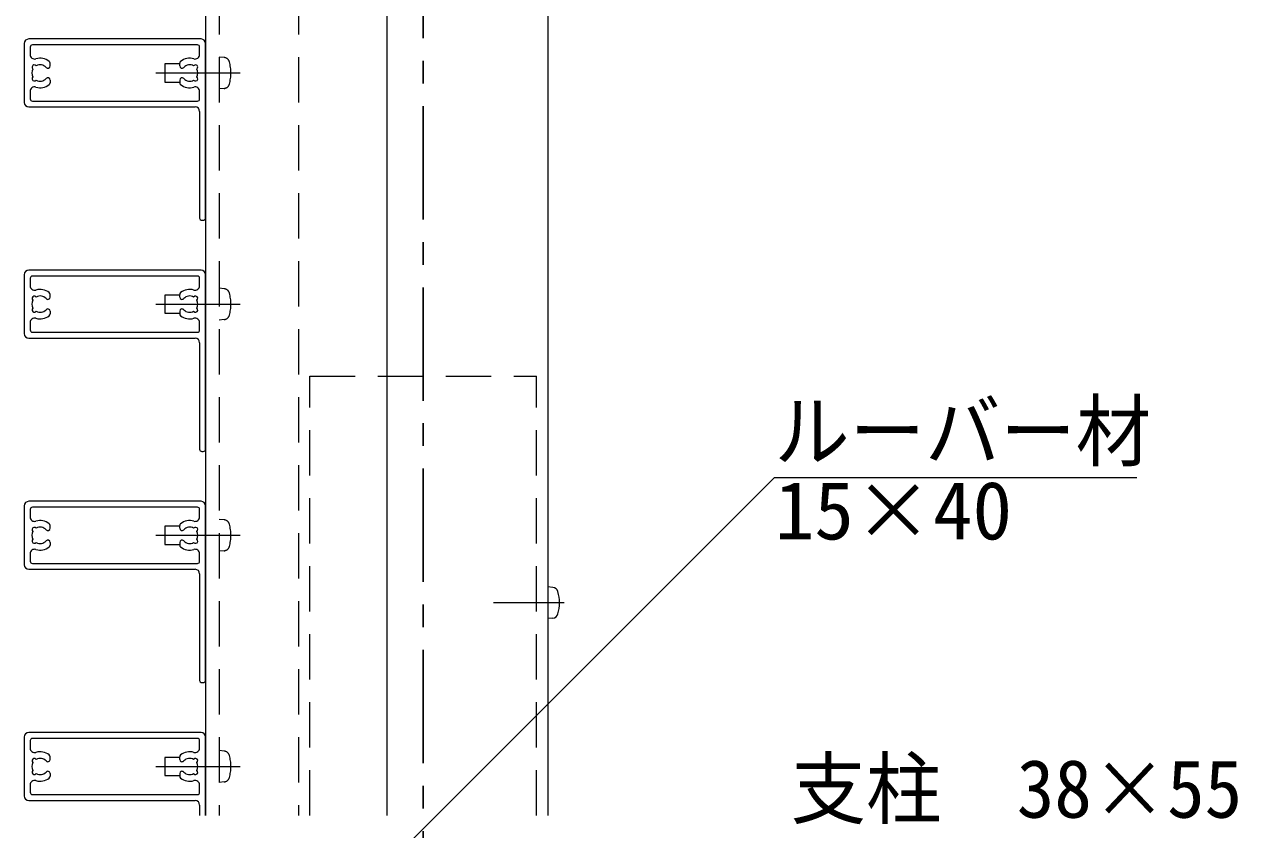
# Model space of a CAD drawing. Units: millimetres at full size, sheet at 1:5; details may follow other scales. Extents: x -1050 to 1050, y -742 to 742.
# Drawn here: x -668 to -400.3, y 173.6 to 351.2 of the extents above; entities that cross this region are included whole.
import ezdxf
from ezdxf.enums import TextEntityAlignment as Align

# ---------------------------------------------------------------- set-up
doc = ezdxf.new("R2010")
doc.units = ezdxf.units.MM
doc.header["$LTSCALE"] = 5
for name, pattern in [('CHAIN1', [8, 5, -1, 1, -1]), ('DASHED1', [1.8, 1.2, -0.6]), ('DASHED2', [3, 2, -1])]:
    doc.linetypes.add(name, pattern=pattern)
doc.layers.add('0-0_通り芯', color=7, linetype='CHAIN1')
for name, color, linetype, lineweight in [('0-4_手摺部材', 92, 'Continuous', 20), ('0-5_手すり子', 12, 'Continuous', 20), ('0-9_文字', 3, 'Continuous', 20), ('0-A_支柱', 6, 'Continuous', 20), ('0-B_足元', 4, 'Continuous', 20)]:
    doc.layers.add(name, color=color, linetype=linetype, lineweight=lineweight)
doc.styles.add('ＭＳ ゴシック', font='')
doc.styles.get('ＭＳ ゴシック').set_extended_font_data('MS Gothic')

msp = doc.modelspace()

# ---------------------------------------------------------------- linework, layer by layer
at = {"layer": '0-0_通り芯'}
msp.add_line((-580, -411.793), (-580, 510.166), dxfattribs=at)
at = {"layer": '0-4_手摺部材'}
for p, q in [((-628, 449), (-628, 176.707)), ((-588, 449), (-588, 176.707)), ((-637, 342.5), (-637, 338.5)), ((-633.7, 342.5), (-637, 342.5)), ((-637, 338.5), (-633.7, 338.5)), ((-637, 291.5), (-637, 287.5)), ((-633.7, 291.5), (-637, 291.5)), ((-637, 287.5), (-633.7, 287.5)), ((-637, 240.5), (-637, 236.5)), ((-633.7, 240.5), (-637, 240.5)), ((-637, 236.5), (-633.7, 236.5)), ((-637, 189.5), (-637, 185.5)), ((-633.7, 189.5), (-637, 189.5)), ((-637, 185.5), (-633.7, 185.5))]:
    msp.add_line(p, q, dxfattribs=at)
at = {"layer": '0-4_手摺部材', "linetype": 'DASHED2'}
msp.add_line((-625, 449), (-625, 176.707), dxfattribs=at)
at = {"layer": '0-4_手摺部材', "linetype": 'DASHED1'}
for p, q in [((-623.881, 343.902), (-625, 344)), ((-623.881, 337.098), (-625, 337)), ((-623.881, 292.902), (-625, 293)), ((-623.881, 286.098), (-625, 286)), ((-623.881, 241.902), (-625, 242)), ((-623.881, 235.098), (-625, 235)), ((-623.881, 190.902), (-625, 191)), ((-623.881, 184.098), (-625, 184))]:
    msp.add_line(p, q, dxfattribs=at)
at = {"layer": '0-4_手摺部材', "linetype": 'CHAIN1'}
for p, q in [((-639, 340.5), (-620.4, 340.5)), ((-639, 289.5), (-620.4, 289.5)), ((-639, 238.5), (-620.4, 238.5)), ((-639, 187.5), (-620.4, 187.5))]:
    msp.add_line(p, q, dxfattribs=at)
at = {"layer": '0-4_手摺部材', "linetype": 'DASHED1'}
for centre, radius, start, end in [((-623.994, 342.607), 1.3, 15.88085, 85), ((-631.4, 340.5), 9, 344.11915, 15.88085), ((-623.994, 338.393), 1.3, 275, 344.11915), ((-623.994, 291.607), 1.3, 15.88085, 85), ((-631.4, 289.5), 9, 344.11915, 15.88085), ((-623.994, 287.393), 1.3, 275, 344.11915), ((-623.994, 240.607), 1.3, 15.88085, 85), ((-631.4, 238.5), 9, 344.11915, 15.88085), ((-623.994, 236.393), 1.3, 275, 344.11915), ((-623.994, 189.607), 1.3, 15.88085, 85), ((-631.4, 187.5), 9, 344.11915, 15.88085), ((-623.994, 185.393), 1.3, 275, 344.11915)]:
    msp.add_arc(centre, radius, start, end, dxfattribs=at)
at = {"layer": '0-5_手すり子'}
for p, q in [((-668, 347), (-668, 334)), ((-629, 348), (-667, 348)), ((-666.7, 346.2), (-666.7, 344.577)), ((-629.8, 346.7), (-666.2, 346.7)), ((-629.3, 344.577), (-629.3, 346.2)), ((-628, 308.5), (-628, 347)), ((-662.3, 342.061), (-662.3, 342.661)), ((-633.7, 342.061), (-633.7, 342.661)), ((-662.3, 338.938), (-662.3, 338.338)), ((-633.7, 338.938), (-633.7, 338.338)), ((-666.7, 336.423), (-666.7, 334.8)), ((-629.3, 334.8), (-629.3, 336.423)), ((-667, 333), (-630.3, 333)), ((-666.2, 334.3), (-629.8, 334.3)), ((-629.3, 332), (-629.3, 308.5)), ((-628.8, 308), (-628.5, 308)), ((-668, 296), (-668, 283)), ((-629, 297), (-667, 297)), ((-666.7, 295.2), (-666.7, 293.577)), ((-629.8, 295.7), (-666.2, 295.7)), ((-629.3, 293.577), (-629.3, 295.2)), ((-628, 257.5), (-628, 296)), ((-662.3, 291.061), (-662.3, 291.661)), ((-633.7, 291.061), (-633.7, 291.661)), ((-662.3, 287.938), (-662.3, 287.338)), ((-633.7, 287.938), (-633.7, 287.338)), ((-666.7, 285.423), (-666.7, 283.8)), ((-629.3, 283.8), (-629.3, 285.423)), ((-667, 282), (-630.3, 282)), ((-666.2, 283.3), (-629.8, 283.3)), ((-629.3, 281), (-629.3, 257.5)), ((-628.8, 257), (-628.5, 257)), ((-668, 245), (-668, 232)), ((-629, 246), (-667, 246)), ((-666.7, 244.2), (-666.7, 242.577)), ((-629.8, 244.7), (-666.2, 244.7)), ((-629.3, 242.577), (-629.3, 244.2)), ((-628, 206.5), (-628, 245)), ((-662.3, 240.061), (-662.3, 240.661)), ((-633.7, 240.061), (-633.7, 240.661)), ((-662.3, 236.938), (-662.3, 236.338)), ((-633.7, 236.938), (-633.7, 236.338)), ((-666.7, 234.423), (-666.7, 232.8)), ((-629.3, 232.8), (-629.3, 234.423)), ((-667, 231), (-630.3, 231)), ((-666.2, 232.3), (-629.8, 232.3)), ((-629.3, 230), (-629.3, 206.5)), ((-628.8, 206), (-628.5, 206)), ((-668, 194), (-668, 181)), ((-629, 195), (-667, 195)), ((-666.7, 193.2), (-666.7, 191.577)), ((-629.8, 193.7), (-666.2, 193.7)), ((-629.3, 191.577), (-629.3, 193.2)), ((-628, 176.707), (-628, 194)), ((-662.3, 189.061), (-662.3, 189.661)), ((-633.7, 189.061), (-633.7, 189.661)), ((-662.3, 185.938), (-662.3, 185.338)), ((-633.7, 185.938), (-633.7, 185.338)), ((-666.7, 183.423), (-666.7, 181.8)), ((-629.3, 181.8), (-629.3, 183.423)), ((-667, 180), (-630.3, 180)), ((-666.2, 181.3), (-629.8, 181.3)), ((-629.3, 179), (-629.3, 176.707))]:
    msp.add_line(p, q, dxfattribs=at)
for centre, radius, start, end in [((-667, 347), 1, 90, 180), ((-666.2, 346.2), 0.5, 90, 180), ((-629.8, 346.2), 0.5, 0, 90), ((-629, 347), 1, 0, 90), ((-665.7, 344.577), 1, 180, 286.40069), ((-664.5, 340.5), 3.25, 51.81652, 106.40069), ((-662.8, 342.661), 0.5, 0, 51.81652), ((-633.2, 342.661), 0.5, 128.18348, 180), ((-631.5, 340.5), 3.25, 73.59931, 128.18348), ((-630.3, 344.577), 1, 253.59931, 360), ((-664.5, 340.5), 1.8, 150.96711, 209.03289), ((-665.773, 341.773), 0.5, 37.01644, 232.98356), ((-664.5, 340.5), 1.8, 42.65234, 119.03289), ((-662.805, 342.061), 0.505, 222.65234, 360), ((-633.195, 342.061), 0.505, 180, 317.34766), ((-631.5, 340.5), 1.8, 60.96711, 137.34766), ((-630.227, 341.773), 0.5, 307.01644, 142.98356), ((-631.5, 340.5), 1.8, 330.96711, 29.03289), ((-665.7, 336.423), 1, 73.59931, 180), ((-665.773, 339.227), 0.5, 127.01644, 322.98356), ((-664.5, 340.5), 3.25, 253.59931, 308.18348), ((-664.5, 340.5), 1.8, 240.96711, 317.34766), ((-662.805, 338.938), 0.505, 0, 137.34766), ((-662.8, 338.338), 0.5, 308.18348, 360), ((-633.195, 338.938), 0.505, 42.65234, 180), ((-633.2, 338.338), 0.5, 180, 231.81652), ((-631.5, 340.5), 3.25, 231.81652, 286.40069), ((-631.5, 340.5), 1.8, 222.65234, 299.03289), ((-630.227, 339.227), 0.5, 217.01644, 52.98356), ((-630.3, 336.423), 1, 0, 106.40069), ((-666.2, 334.8), 0.5, 180, 270), ((-629.8, 334.8), 0.5, 270, 360), ((-667, 334), 1, 180, 270), ((-630.3, 332), 1, 0, 90), ((-628.8, 308.5), 0.5, 180, 270), ((-628.5, 308.5), 0.5, 270, 360), ((-667, 296), 1, 90, 180), ((-666.2, 295.2), 0.5, 90, 180), ((-629.8, 295.2), 0.5, 0, 90), ((-629, 296), 1, 0, 90), ((-665.7, 293.577), 1, 180, 286.40069), ((-664.5, 289.5), 3.25, 51.81652, 106.40069), ((-662.8, 291.661), 0.5, 0, 51.81652), ((-633.2, 291.661), 0.5, 128.18348, 180), ((-631.5, 289.5), 3.25, 73.59931, 128.18348), ((-630.3, 293.577), 1, 253.59931, 360), ((-664.5, 289.5), 1.8, 150.96711, 209.03289), ((-665.773, 290.773), 0.5, 37.01644, 232.98356), ((-664.5, 289.5), 1.8, 42.65234, 119.03289), ((-662.805, 291.061), 0.505, 222.65234, 360), ((-633.195, 291.061), 0.505, 180, 317.34766), ((-631.5, 289.5), 1.8, 60.96711, 137.34766), ((-630.227, 290.773), 0.5, 307.01644, 142.98356), ((-631.5, 289.5), 1.8, 330.96711, 29.03289), ((-665.773, 288.227), 0.5, 127.01644, 322.98356), ((-664.5, 289.5), 3.25, 253.59931, 308.18348), ((-664.5, 289.5), 1.8, 240.96711, 317.34766), ((-662.805, 287.938), 0.505, 0, 137.34766), ((-662.8, 287.338), 0.5, 308.18348, 360), ((-633.195, 287.938), 0.505, 42.65234, 180), ((-633.2, 287.338), 0.5, 180, 231.81652), ((-631.5, 289.5), 3.25, 231.81652, 286.40069), ((-631.5, 289.5), 1.8, 222.65234, 299.03289), ((-630.227, 288.227), 0.5, 217.01644, 52.98356), ((-665.7, 285.423), 1, 73.59931, 180), ((-630.3, 285.423), 1, 0, 106.40069), ((-667, 283), 1, 180, 270), ((-666.2, 283.8), 0.5, 180, 270), ((-630.3, 281), 1, 0, 90), ((-629.8, 283.8), 0.5, 270, 360), ((-628.8, 257.5), 0.5, 180, 270), ((-628.5, 257.5), 0.5, 270, 360), ((-667, 245), 1, 90, 180), ((-666.2, 244.2), 0.5, 90, 180), ((-629.8, 244.2), 0.5, 0, 90), ((-629, 245), 1, 0, 90), ((-665.7, 242.577), 1, 180, 286.40069), ((-664.5, 238.5), 3.25, 51.81652, 106.40069), ((-662.8, 240.661), 0.5, 0, 51.81652), ((-633.2, 240.661), 0.5, 128.18348, 180), ((-631.5, 238.5), 3.25, 73.59931, 128.18348), ((-630.3, 242.577), 1, 253.59931, 360), ((-664.5, 238.5), 1.8, 150.96711, 209.03289), ((-665.773, 239.773), 0.5, 37.01644, 232.98356), ((-664.5, 238.5), 1.8, 42.65234, 119.03289), ((-662.805, 240.061), 0.505, 222.65234, 360), ((-633.195, 240.061), 0.505, 180, 317.34766), ((-631.5, 238.5), 1.8, 60.96711, 137.34766), ((-630.227, 239.773), 0.5, 307.01644, 142.98356), ((-631.5, 238.5), 1.8, 330.96711, 29.03289), ((-665.773, 237.227), 0.5, 127.01644, 322.98356), ((-664.5, 238.5), 3.25, 253.59931, 308.18348), ((-664.5, 238.5), 1.8, 240.96711, 317.34766), ((-662.805, 236.938), 0.505, 0, 137.34766), ((-662.8, 236.338), 0.5, 308.18348, 360), ((-633.195, 236.938), 0.505, 42.65234, 180), ((-633.2, 236.338), 0.5, 180, 231.81652), ((-631.5, 238.5), 3.25, 231.81652, 286.40069), ((-631.5, 238.5), 1.8, 222.65234, 299.03289), ((-630.227, 237.227), 0.5, 217.01644, 52.98356), ((-665.7, 234.423), 1, 73.59931, 180), ((-630.3, 234.423), 1, 0, 106.40069), ((-667, 232), 1, 180, 270), ((-666.2, 232.8), 0.5, 180, 270), ((-630.3, 230), 1, 0, 90), ((-629.8, 232.8), 0.5, 270, 360), ((-628.8, 206.5), 0.5, 180, 270), ((-628.5, 206.5), 0.5, 270, 360), ((-667, 194), 1, 90, 180), ((-666.2, 193.2), 0.5, 90, 180), ((-629.8, 193.2), 0.5, 0, 90), ((-629, 194), 1, 0, 90), ((-665.7, 191.577), 1, 180, 286.40069), ((-664.5, 187.5), 3.25, 51.81652, 106.40069), ((-631.5, 187.5), 3.25, 73.59931, 128.18348), ((-630.3, 191.577), 1, 253.59931, 360), ((-664.5, 187.5), 1.8, 150.96711, 209.03289), ((-665.773, 188.773), 0.5, 37.01644, 232.98356), ((-664.5, 187.5), 1.8, 42.65234, 119.03289), ((-662.805, 189.061), 0.505, 222.65234, 360), ((-662.8, 189.661), 0.5, 0, 51.81652), ((-633.2, 189.661), 0.5, 128.18348, 180), ((-633.195, 189.061), 0.505, 180, 317.34766), ((-631.5, 187.5), 1.8, 60.96711, 137.34766), ((-630.227, 188.773), 0.5, 307.01644, 142.98356), ((-631.5, 187.5), 1.8, 330.96711, 29.03289), ((-665.773, 186.227), 0.5, 127.01644, 322.98356), ((-664.5, 187.5), 3.25, 253.59931, 308.18348), ((-664.5, 187.5), 1.8, 240.96711, 317.34766), ((-662.805, 185.938), 0.505, 0, 137.34766), ((-662.8, 185.338), 0.5, 308.18348, 360), ((-633.195, 185.938), 0.505, 42.65234, 180), ((-633.2, 185.338), 0.5, 180, 231.81652), ((-631.5, 187.5), 3.25, 231.81652, 286.40069), ((-631.5, 187.5), 1.8, 222.65234, 299.03289), ((-630.227, 186.227), 0.5, 217.01644, 52.98356), ((-665.7, 183.423), 1, 73.59931, 180), ((-630.3, 183.423), 1, 0, 106.40069), ((-667, 181), 1, 180, 270), ((-666.2, 181.8), 0.5, 180, 270), ((-630.3, 179), 1, 0, 90), ((-629.8, 181.8), 0.5, 270, 360)]:
    msp.add_arc(centre, radius, start, end, dxfattribs=at)
at = {"layer": '0-9_文字'}
msp.add_lwpolyline([(-638.033, 115.707), (-502.5, 251.241), (-422.5, 251.241)], dxfattribs=at)
at = {"layer": '0-A_支柱'}
msp.add_line((-552.5, 470), (-552.5, 176.707), dxfattribs=at)
at = {"layer": '0-A_支柱', "linetype": 'DASHED2'}
msp.add_line((-607.5, 449), (-607.5, 176.707), dxfattribs=at)
at = {"layer": '0-B_足元', "linetype": 'DASHED2'}
for p, q in [((-605, 273.617), (-555, 273.617)), ((-605, 176.707), (-605, 273.617)), ((-555, 176.707), (-555, 273.617)), ((-555, 176.707), (-555, 273.617))]:
    msp.add_line(p, q, dxfattribs=at)
at = {"layer": '0-B_足元'}
for p, q in [((-551.381, 227.019), (-552.5, 227.117)), ((-552.5, 227.117), (-552.5, 220.117)), ((-551.381, 220.215), (-552.5, 220.117))]:
    msp.add_line(p, q, dxfattribs=at)
at = {"layer": '0-B_足元', "linetype": 'CHAIN1'}
msp.add_line((-548.9, 223.617), (-564.5, 223.617), dxfattribs=at)
at = {"layer": '0-B_足元'}
for centre, radius, start, end in [((-551.494, 225.724), 1.3, 15.88085, 85), ((-558.9, 223.617), 9, 344.11915, 15.88085), ((-551.494, 221.51), 1.3, 275, 344.11915)]:
    msp.add_arc(centre, radius, start, end, dxfattribs=at)

# ---------------------------------------------------------------- texts
at = {"layer": '0-9_文字', "style": 'ＭＳ ゴシック', "width": 0.95}
for s, p in [('ルーバー材', (-502.5, 251.241)), ('支柱\u300038×55', (-498.887, 172.352))]:
    msp.add_text(s, height=12.83, dxfattribs=at).set_placement(p, align=Align.BOTTOM_LEFT)
at = {"layer": '0-9_文字', "style": 'ＭＳ ゴシック'}
msp.add_text('15×40', height=12.83, dxfattribs=at).set_placement((-502.412, 233.741), align=Align.BOTTOM_LEFT)

doc.saveas('drawing.dxf')
